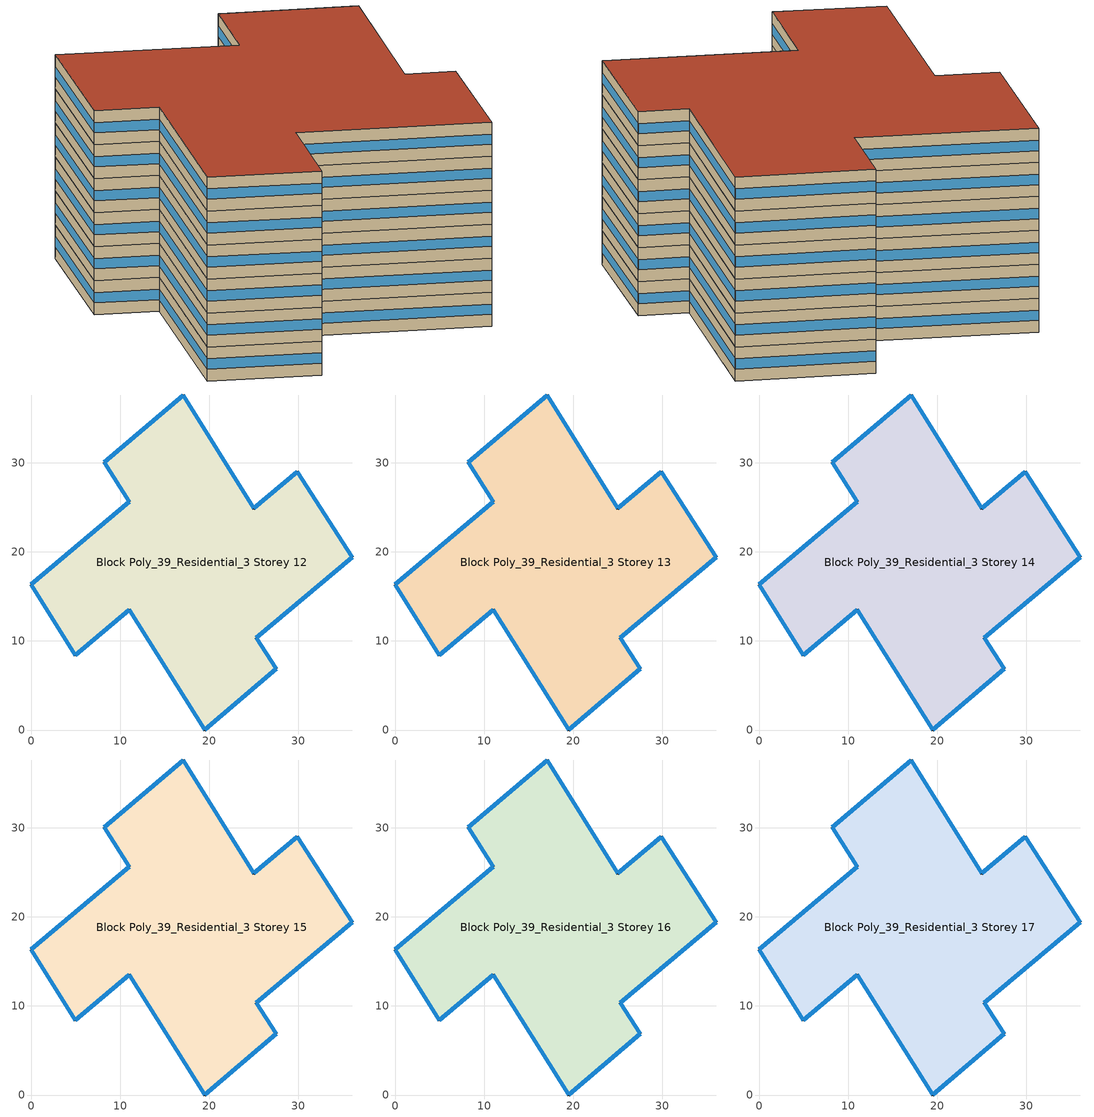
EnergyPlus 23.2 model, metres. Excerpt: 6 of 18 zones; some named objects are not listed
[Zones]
Block Poly_39_Residential_3 Storey 12
 floor to Block Poly_39_Residential_3 Storey 11 (HSCWZ_Residential_2005_FloorSlab): 29.87,29.02 36.03,19.4 25.24,10.34 27.48,6.88 19.49,0 11.01,13.53 4.94,8.4 0,16.34 10.98,25.61 8.18,30.09 17.04,37.62 24.96,24.87 z36
 wall outside (HSCWZ_Residential_2005_ExtWall): 0,16.34 4.94,8.4 11.01,13.53 19.49,0 27.48,6.88 25.24,10.34 36.03,19.4 29.87,29.02 24.96,24.87 17.04,37.62 8.18,30.09 10.98,25.61 0,16.34 z36:39
 window (HSCWZ_Residential_2005_Win): 0,16.33 4.94,8.4 / 4.94,8.4 11,13.53 / 11.01,13.52 19.48,0.01 / 19.49,0 27.48,6.87 / 27.48,6.88 25.25,10.34 / 25.25,10.35 36.02,19.4 / 36.03,19.41 29.88,29.01 / 29.87,29.02 24.97,24.87 / 24.96,24.88 17.05,37.61 / 17.04,37.61 8.19,30.09 / 8.18,30.08 10.98,25.62 / 10.97,25.61 0.01,16.34 z37.05:37.95
Block Poly_39_Residential_3 Storey 13
 floor to Block Poly_39_Residential_3 Storey 12 (HSCWZ_Residential_2005_FloorSlab): 29.87,29.02 36.03,19.4 25.24,10.34 27.48,6.88 19.49,0 11.01,13.53 4.94,8.4 0,16.34 10.98,25.61 8.18,30.09 17.04,37.62 24.96,24.87 z39
 wall outside (HSCWZ_Residential_2005_ExtWall): 0,16.34 4.94,8.4 11.01,13.53 19.49,0 27.48,6.88 25.24,10.34 36.03,19.4 29.87,29.02 24.96,24.87 17.04,37.62 8.18,30.09 10.98,25.61 0,16.34 z39:42
 window (HSCWZ_Residential_2005_Win): 0,16.33 4.94,8.4 / 4.94,8.4 11,13.53 / 11.01,13.52 19.48,0.01 / 19.49,0 27.48,6.87 / 27.48,6.88 25.25,10.34 / 25.25,10.35 36.02,19.4 / 36.03,19.41 29.88,29.01 / 29.87,29.02 24.97,24.87 / 24.96,24.88 17.05,37.61 / 17.04,37.61 8.19,30.09 / 8.18,30.08 10.98,25.62 / 10.97,25.61 0.01,16.34 z40.05:40.95
Block Poly_39_Residential_3 Storey 14
 floor to Block Poly_39_Residential_3 Storey 13 (HSCWZ_Residential_2005_FloorSlab): 29.87,29.02 36.03,19.4 25.24,10.34 27.48,6.88 19.49,0 11.01,13.53 4.94,8.4 0,16.34 10.98,25.61 8.18,30.09 17.04,37.62 24.96,24.87 z42
 wall outside (HSCWZ_Residential_2005_ExtWall): 0,16.34 4.94,8.4 11.01,13.53 19.49,0 27.48,6.88 25.24,10.34 36.03,19.4 29.87,29.02 24.96,24.87 17.04,37.62 8.18,30.09 10.98,25.61 0,16.34 z42:45
 window (HSCWZ_Residential_2005_Win): 0,16.33 4.94,8.4 / 4.94,8.4 11,13.53 / 11.01,13.52 19.48,0.01 / 19.49,0 27.48,6.87 / 27.48,6.88 25.25,10.34 / 25.25,10.35 36.02,19.4 / 36.03,19.41 29.88,29.01 / 29.87,29.02 24.97,24.87 / 24.96,24.88 17.05,37.61 / 17.04,37.61 8.19,30.09 / 8.18,30.08 10.98,25.62 / 10.97,25.61 0.01,16.34 z43.05:43.95
Block Poly_39_Residential_3 Storey 15
 floor to Block Poly_39_Residential_3 Storey 14 (HSCWZ_Residential_2005_FloorSlab): 29.87,29.02 36.03,19.4 25.24,10.34 27.48,6.88 19.49,0 11.01,13.53 4.94,8.4 0,16.34 10.98,25.61 8.18,30.09 17.04,37.62 24.96,24.87 z45
 wall outside (HSCWZ_Residential_2005_ExtWall): 0,16.34 4.94,8.4 11.01,13.53 19.49,0 27.48,6.88 25.24,10.34 36.03,19.4 29.87,29.02 24.96,24.87 17.04,37.62 8.18,30.09 10.98,25.61 0,16.34 z45:48
 window (HSCWZ_Residential_2005_Win): 0,16.33 4.94,8.4 / 4.94,8.4 11,13.53 / 11.01,13.52 19.48,0.01 / 19.49,0 27.48,6.87 / 27.48,6.88 25.25,10.34 / 25.25,10.35 36.02,19.4 / 36.03,19.41 29.88,29.01 / 29.87,29.02 24.97,24.87 / 24.96,24.88 17.05,37.61 / 17.04,37.61 8.19,30.09 / 8.18,30.08 10.98,25.62 / 10.97,25.61 0.01,16.34 z46.05:46.95
Block Poly_39_Residential_3 Storey 16
 floor to Block Poly_39_Residential_3 Storey 15 (HSCWZ_Residential_2005_FloorSlab): 29.87,29.02 36.03,19.4 25.24,10.34 27.48,6.88 19.49,0 11.01,13.53 4.94,8.4 0,16.34 10.98,25.61 8.18,30.09 17.04,37.62 24.96,24.87 z48
 wall outside (HSCWZ_Residential_2005_ExtWall): 0,16.34 4.94,8.4 11.01,13.53 19.49,0 27.48,6.88 25.24,10.34 36.03,19.4 29.87,29.02 24.96,24.87 17.04,37.62 8.18,30.09 10.98,25.61 0,16.34 z48:51
 window (HSCWZ_Residential_2005_Win): 0,16.33 4.94,8.4 / 4.94,8.4 11,13.53 / 11.01,13.52 19.48,0.01 / 19.49,0 27.48,6.87 / 27.48,6.88 25.25,10.34 / 25.25,10.35 36.02,19.4 / 36.03,19.41 29.88,29.01 / 29.87,29.02 24.97,24.87 / 24.96,24.88 17.05,37.61 / 17.04,37.61 8.19,30.09 / 8.18,30.08 10.98,25.62 / 10.97,25.61 0.01,16.34 z49.05:49.95
Block Poly_39_Residential_3 Storey 17
 floor to Block Poly_39_Residential_3 Storey 16 (HSCWZ_Residential_2005_FloorSlab): 29.87,29.02 36.03,19.4 25.24,10.34 27.48,6.88 19.49,0 11.01,13.53 4.94,8.4 0,16.34 10.98,25.61 8.18,30.09 17.04,37.62 24.96,24.87 z51
 wall outside (HSCWZ_Residential_2005_ExtWall): 0,16.34 4.94,8.4 11.01,13.53 19.49,0 27.48,6.88 25.24,10.34 36.03,19.4 29.87,29.02 24.96,24.87 17.04,37.62 8.18,30.09 10.98,25.61 0,16.34 z51:54
 window (HSCWZ_Residential_2005_Win): 0,16.33 4.94,8.4 / 4.94,8.4 11,13.53 / 11.01,13.52 19.48,0.01 / 19.49,0 27.48,6.87 / 27.48,6.88 25.25,10.34 / 25.25,10.35 36.02,19.4 / 36.03,19.41 29.88,29.01 / 29.87,29.02 24.97,24.87 / 24.96,24.88 17.05,37.61 / 17.04,37.61 8.19,30.09 / 8.18,30.08 10.98,25.62 / 10.97,25.61 0.01,16.34 z52.05:52.95
 roof outside (HSCWZ_Residential_2005_Roof): 27.48,6.88 25.24,10.34 36.03,19.4 29.87,29.02 24.96,24.87 17.04,37.62 8.18,30.09 10.98,25.61 0,16.34 4.94,8.4 11.01,13.53 19.49,0 z54
[BUILDING]
shang4hai3shi4_Residential_3_2_3_2005: North Axis=0; Terrain=City; Loads Convergence Tolerance Value=0.04; Temperature Convergence Tolerance Value=0.4; Solar Distribution=FullExterior; Maximum Number of Warmup Days=25; Minimum Number of Warmup Days=1
[Material] Thermal Absorptance=0.9; Solar Absorptance=0.7; Visible Absorptance=0.7
Name | Roughness | Thickness | Conductivity | Density | Specific Heat
Concrete | MediumRough | 0.1 | 1.7 | 2240 | 900
Brick | MediumRough | 0.1 | 0.72 | 1920 | 840
Tile | Smooth | 0.02 | 1.3 | 2200 | 900
AsphaltFelt | Smooth | 0.01 | 0.2 | 960 | 1000
[MATERIAL] Roughness=Rough; Conductivity=0.04; Density=40; Specific Heat=1500; Thermal Absorptance=0.9; Solar Absorptance=0.7; Visible Absorptance=0.7
Name | Thickness
Insulation 0.011 | 0.011
Insulation 0.029 | 0.029
Insulation 0.044 | 0.044
[WindowMaterial:SimpleGlazingSystem]
HSCWZ_Residential_2005_Win_material: UFactor=3.7; Solar Heat Gain Coefficient=0.5475
[Construction]
HSCWZ_Residential_2005_FloorSlab: Tile, Concrete, Insulation 0.044, Concrete, Tile
HSCWZ_Residential_2005_Win: HSCWZ_Residential_2005_Win_material
[CONSTRUCTION]
HSCWZ_Residential_2005_Roof: AsphaltFelt, Concrete, Insulation 0.029
HSCWZ_Residential_2005_ExtWall: Brick, Concrete, Insulation 0.011
[ZONE] Type=1; Multiplier=1; Ceiling Height=autocalculate; Volume=autocalculate; Floor Area=autocalculate; Part of Total Floor Area=Yes
Block Poly_39_Residential_3 Storey 12; Block Poly_39_Residential_3 Storey 13; Block Poly_39_Residential_3 Storey 14; Block Poly_39_Residential_3 Storey 15; Block Poly_39_Residential_3 Storey 16; Block Poly_39_Residential_3 Storey 17
[PEOPLE] Number of People Schedule=People_Schedule; Number of People Calculation Method=Area/Person; Floor Area per Person=18; Fraction Radiant=0.3; Sensible Heat Fraction=autocalculate; Activity Level Schedule=CN_GenericActivityLevel; Carbon Dioxide Generation Rate=3.82e-08; Enable ASHRAE 55 Comfort Warnings=No; Mean Radiant Temperature Calculation Type=ZoneAveraged; Clothing Insulation Calculation Method=ClothingInsulationSchedule; Cold Stress Temperature Threshold=15.56; Heat Stress Temperature Threshold=30
Name | Zone or ZoneList or Space or SpaceList
People_Block Poly_39_Residential_3 Storey 12 | Block Poly_39_Residential_3 Storey 12
People_Block Poly_39_Residential_3 Storey 13 | Block Poly_39_Residential_3 Storey 13
People_Block Poly_39_Residential_3 Storey 14 | Block Poly_39_Residential_3 Storey 14
People_Block Poly_39_Residential_3 Storey 15 | Block Poly_39_Residential_3 Storey 15
People_Block Poly_39_Residential_3 Storey 16 | Block Poly_39_Residential_3 Storey 16
People_Block Poly_39_Residential_3 Storey 17 | Block Poly_39_Residential_3 Storey 17
[LIGHTS] Schedule=Lights_Schedule; Design Level Calculation Method=Watts/Area; Watts per Zone Floor Area=7; Return Air Fraction=0; Fraction Radiant=0; Fraction Visible=0; Fraction Replaceable=1; EndUse Subcategory=General; Return Air Fraction Calculated from Plenum Temperature=No; Return Air Fraction Function of Plenum Temperature Coefficient 1=0; Return Air Fraction Function of Plenum Temperature Coefficient 2=0
Name | Zone or ZoneList or Space or SpaceList
Lights_Block Poly_39_Residential_3 Storey 12 | Block Poly_39_Residential_3 Storey 12
Lights_Block Poly_39_Residential_3 Storey 13 | Block Poly_39_Residential_3 Storey 13
Lights_Block Poly_39_Residential_3 Storey 14 | Block Poly_39_Residential_3 Storey 14
Lights_Block Poly_39_Residential_3 Storey 15 | Block Poly_39_Residential_3 Storey 15
Lights_Block Poly_39_Residential_3 Storey 16 | Block Poly_39_Residential_3 Storey 16
Lights_Block Poly_39_Residential_3 Storey 17 | Block Poly_39_Residential_3 Storey 17
[ELECTRICEQUIPMENT] Schedule=ElectricEquipment_Schedule; Design Level Calculation Method=Watts/Area; Watts per Zone Floor Area=5.5; Fraction Latent=0; Fraction Radiant=0; Fraction Lost=0; EndUse Subcategory=General
Name | Zone or ZoneList or Space or SpaceList
ElectricEquipment_Block Poly_39_Residential_3 Storey 12 | Block Poly_39_Residential_3 Storey 12
ElectricEquipment_Block Poly_39_Residential_3 Storey 13 | Block Poly_39_Residential_3 Storey 13
ElectricEquipment_Block Poly_39_Residential_3 Storey 14 | Block Poly_39_Residential_3 Storey 14
ElectricEquipment_Block Poly_39_Residential_3 Storey 15 | Block Poly_39_Residential_3 Storey 15
ElectricEquipment_Block Poly_39_Residential_3 Storey 16 | Block Poly_39_Residential_3 Storey 16
ElectricEquipment_Block Poly_39_Residential_3 Storey 17 | Block Poly_39_Residential_3 Storey 17
[ZONEINFILTRATION:DESIGNFLOWRATE] Schedule=AirEx_ConditionedTime_Schedule; Design Flow Rate Calculation Method=AirChanges/Hour; Air Changes per Hour=1; Constant Term Coefficient=1; Temperature Term Coefficient=0; Velocity Term Coefficient=0; Velocity Squared Term Coefficient=0
Name | Zone or ZoneList or Space or SpaceList
Infil 13 | Block Poly_39_Residential_3 Storey 12
Infil 14 | Block Poly_39_Residential_3 Storey 13
Infil 15 | Block Poly_39_Residential_3 Storey 14
Infil 16 | Block Poly_39_Residential_3 Storey 15
Infil 17 | Block Poly_39_Residential_3 Storey 16
Infil 18 | Block Poly_39_Residential_3 Storey 17
[HVACTEMPLATE:ZONE:IDEALLOADSAIRSYSTEM] Template Thermostat=HVACTemp; System Availability Schedule=HVAC_ConditionedTime_Schedule; Maximum Heating Supply Air Temperature=50; Minimum Cooling Supply Air Temperature=13; Maximum Heating Supply Air Humidity Ratio=0.0156; Minimum Cooling Supply Air Humidity Ratio=0.0077; Heating Limit=NoLimit; Cooling Limit=NoLimit; Heating Availability Schedule=Heating_Period_Schedule; Cooling Availability Schedule=Cooling_Period_Schedule; Dehumidification Control Type=ConstantSensibleHeatRatio; Cooling Sensible Heat Ratio=0.7; Dehumidification Setpoint=60; Humidification Control Type=None; Humidification Setpoint=30; Outdoor Air Method=None; Outdoor Air Flow Rate per Person=0.00944; Outdoor Air Flow Rate per Zone Floor Area=0; Outdoor Air Flow Rate per Zone=0; Demand Controlled Ventilation Type=None; Outdoor Air Economizer Type=NoEconomizer; Heat Recovery Type=None; Sensible Heat Recovery Effectiveness=0.7; Latent Heat Recovery Effectiveness=0.65
Block Poly_39_Residential_3 Storey 12; Block Poly_39_Residential_3 Storey 13; Block Poly_39_Residential_3 Storey 14; Block Poly_39_Residential_3 Storey 15; Block Poly_39_Residential_3 Storey 16; Block Poly_39_Residential_3 Storey 17
[SCHEDULE:COMPACT]
People_Schedule: Through: 12/31, For: Weekdays, Until: 06:00, 0.98, Until: 07:00, 0.85, Until: 08:00, 0.65, Until: 17:00, 0.1, Until: 19:00, 0.75, Until: 22:00, 0.9, Until: 24:00, 0.95, For: AllOtherDays, Until: 09:00, 0.95, Until: 18:00, 0.6, Until: 24:00, 0.9
Lights_Schedule: Through: 12/31, For: AllDays, Until: 19:00, 0, Until: 24:00, 1
ElectricEquipment_Schedule: Through: 12/31, For: AllDays, Until: 12:00, 0.23, Until: 14:00, 0.69, Until: 20:00, 0.23, Until: 24:00, 1
Heating_Period_Schedule: Through: 04/15, For: AllDays, Until: 24:00, 1, Through: 11/01, For: AllDays, Until: 24:00, 0, Through: 12/31, For: AllDays, Until: 24:00, 1
Cooling_Period_Schedule: Through: 04/15, For: AllDays, Until: 24:00, 0, Through: 10/31, For: AllDays, Until: 24:00, 1, Through: 12/31, For: AllDays, Until: 24:00, 0
HVAC_ConditionedTime_Schedule: Through: 12/31, For: Weekdays, Until: 07:00, 1, Until: 19:00, 0, Until: 24:00, 1, For: AllOtherDays, Until: 24:00, 1
AirEx_ConditionedTime_Schedule: Through: 12/31, For: Weekdays, Until: 08:00, 0.5, Until: 17:00, 0, Until: 24:00, 0.5, For: AllOtherDays, Until: 24:00, 0.5
CN_GenericActivityLevel: Through: 12/31, For: Weekdays, Until: 08:00, 80, Until: 18:00, 120, Until: 24:00, 80, For: AllOtherDays, Until: 24:00, 80
